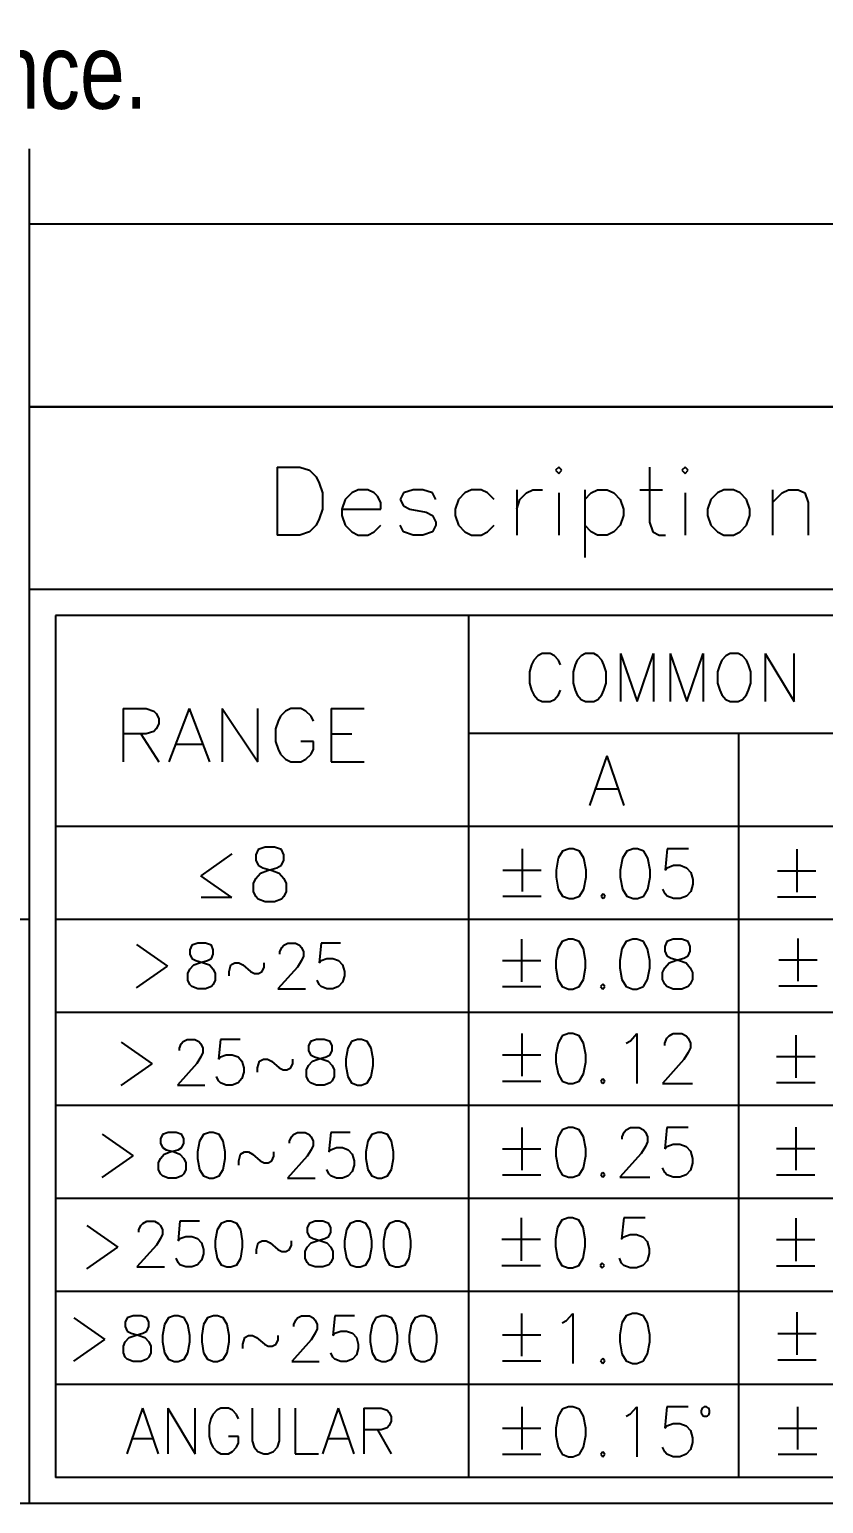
# Model space of a CAD drawing. Header units: millimetres. Extents: x 0 to 189, y 4 to 276.
# Drawn here: x 113.28 to 137.52, y 3.65 to 48.67 of the extents above; entities that cross this region are included whole.
import ezdxf

# ---------------------------------------------------------------- set-up
doc = ezdxf.new("R2010")
doc.units = ezdxf.units.MM
doc.header["$LTSCALE"] = 19.36
doc.layers.get('0').update_dxf_attribs({"linetype": 'CONTINUOUS'})
doc.styles.get("Standard").update_dxf_attribs({"font": 'txt', "width": 0.8})

msp = doc.modelspace()

# ---------------------------------------------------------------- linework, layer by layer
at = {"color": 0, "linetype": 'Continuous'}
for p, q in [((113.282, 3.653), (113.282, 45.028)), ((188.542, 42.726), (113.282, 42.726)), ((113.282, 37.144), (113.282, 42.726)), ((188.542, 37.144), (113.282, 37.144)), ((113.282, 37.144), (188.542, 37.144)), ((120.843, 35.307), (121.536, 35.307)), ((120.843, 35.307), (120.843, 33.231)), ((121.536, 35.307), (121.832, 35.208)), ((121.832, 35.208), (122.03, 35.011)), ((129.442, 35.307), (129.343, 35.208)), ((129.343, 35.208), (129.442, 35.111)), ((129.539, 35.208), (129.442, 35.307)), ((129.442, 35.111), (129.539, 35.208)), ((132.208, 35.307), (132.208, 33.626)), ((133.296, 35.307), (133.197, 35.208)), ((133.197, 35.208), (133.296, 35.111)), ((133.393, 35.208), (133.296, 35.307)), ((133.296, 35.111), (133.393, 35.208)), ((122.03, 35.011), (122.129, 34.813)), ((122.129, 34.813), (122.226, 34.517)), ((122.226, 34.517), (122.226, 34.023)), ((122.919, 34.319), (122.82, 34.023)), ((123.118, 34.517), (122.919, 34.319)), ((123.314, 34.614), (123.118, 34.517)), ((123.612, 34.614), (123.314, 34.614)), ((123.808, 34.517), (123.612, 34.614)), ((123.907, 34.418), (123.808, 34.517)), ((124.007, 34.22), (123.907, 34.418)), ((124.007, 34.023), (124.007, 34.22)), ((124.697, 34.517), (124.598, 34.319)), ((124.598, 34.319), (124.697, 34.12)), ((124.995, 34.614), (124.697, 34.517)), ((125.291, 34.614), (124.995, 34.614)), ((125.586, 34.517), (125.291, 34.614)), ((125.685, 34.319), (125.586, 34.517)), ((126.378, 34.319), (126.279, 34.023)), ((126.574, 34.517), (126.378, 34.319)), ((126.773, 34.614), (126.574, 34.517)), ((127.069, 34.614), (126.773, 34.614)), ((127.267, 34.517), (127.069, 34.614)), ((127.466, 34.319), (127.267, 34.517)), ((128.156, 34.614), (128.156, 33.231)), ((128.156, 34.023), (128.255, 34.319)), ((128.255, 34.319), (128.454, 34.517)), ((128.454, 34.517), (128.65, 34.614)), ((128.65, 34.614), (128.948, 34.614)), ((129.442, 34.517), (129.442, 33.231)), ((130.232, 34.614), (130.232, 32.539)), ((130.232, 34.319), (130.428, 34.517)), ((130.428, 34.517), (130.627, 34.614)), ((130.627, 34.614), (130.922, 34.614)), ((130.922, 34.614), (131.121, 34.517)), ((131.121, 34.517), (131.319, 34.319)), ((131.319, 34.319), (131.417, 34.023)), ((131.911, 34.614), (132.603, 34.614)), ((133.296, 34.517), (133.296, 33.231)), ((134.086, 34.319), (133.986, 34.023)), ((134.284, 34.517), (134.086, 34.319)), ((134.481, 34.614), (134.284, 34.517)), ((134.778, 34.614), (134.481, 34.614)), ((134.975, 34.517), (134.778, 34.614)), ((135.173, 34.319), (134.975, 34.517)), ((135.273, 34.023), (135.173, 34.319)), ((135.963, 34.614), (135.963, 33.231)), ((135.963, 34.22), (136.259, 34.517)), ((136.259, 34.517), (136.457, 34.614)), ((136.457, 34.614), (136.753, 34.614)), ((136.753, 34.614), (136.951, 34.517)), ((136.951, 34.517), (137.051, 34.22)), ((137.051, 34.22), (137.051, 33.231)), ((122.226, 34.023), (122.129, 33.725)), ((122.82, 34.023), (124.007, 34.023)), ((122.82, 34.023), (122.82, 33.825)), ((122.82, 33.825), (122.919, 33.527)), ((124.697, 34.12), (124.896, 34.023)), ((124.896, 34.023), (125.39, 33.924)), ((125.39, 33.924), (125.586, 33.825)), ((125.586, 33.825), (125.685, 33.626)), ((126.279, 34.023), (126.279, 33.825)), ((126.279, 33.825), (126.378, 33.527)), ((131.417, 33.825), (131.319, 33.527)), ((131.417, 34.023), (131.417, 33.825)), ((133.986, 34.023), (133.986, 33.825)), ((133.986, 33.825), (134.086, 33.527)), ((135.173, 33.527), (135.273, 33.825)), ((135.273, 33.825), (135.273, 34.023)), ((121.832, 33.331), (121.536, 33.231)), ((122.03, 33.527), (121.832, 33.331)), ((122.129, 33.725), (122.03, 33.527)), ((122.919, 33.527), (123.118, 33.331)), ((123.118, 33.331), (123.314, 33.231)), ((123.612, 33.231), (123.808, 33.331)), ((123.808, 33.331), (124.007, 33.527)), ((124.697, 33.331), (124.598, 33.527)), ((124.995, 33.231), (124.697, 33.331)), ((125.586, 33.331), (125.291, 33.231)), ((125.685, 33.527), (125.586, 33.331)), ((125.685, 33.626), (125.685, 33.527)), ((126.378, 33.527), (126.574, 33.331)), ((126.574, 33.331), (126.773, 33.231)), ((127.069, 33.231), (127.267, 33.331)), ((127.267, 33.331), (127.466, 33.527)), ((130.428, 33.331), (130.232, 33.527)), ((130.627, 33.231), (130.428, 33.331)), ((131.121, 33.331), (130.922, 33.231)), ((131.319, 33.527), (131.121, 33.331)), ((132.208, 33.626), (132.308, 33.331)), ((132.308, 33.331), (132.504, 33.231)), ((134.086, 33.527), (134.284, 33.331)), ((134.284, 33.331), (134.481, 33.231)), ((134.778, 33.231), (134.975, 33.331)), ((134.975, 33.331), (135.173, 33.527)), ((121.536, 33.231), (120.843, 33.231)), ((123.314, 33.231), (123.612, 33.231)), ((125.291, 33.231), (124.995, 33.231)), ((126.773, 33.231), (127.069, 33.231)), ((130.922, 33.231), (130.627, 33.231)), ((132.504, 33.231), (132.703, 33.231)), ((134.481, 33.231), (134.778, 33.231)), ((188.542, 31.562), (113.282, 31.562)), ((160.56, 30.771), (114.073, 30.771)), ((114.073, 30.771), (114.073, 4.444)), ((126.684, 30.771), (126.684, 4.444)), ((128.612, 29.266), (128.549, 29.054)), ((128.676, 29.405), (128.612, 29.266)), ((128.802, 29.544), (128.676, 29.405)), ((128.929, 29.616), (128.802, 29.544)), ((129.18, 29.616), (128.929, 29.616)), ((129.307, 29.544), (129.18, 29.616)), ((129.434, 29.405), (129.307, 29.544)), ((129.497, 29.266), (129.434, 29.405)), ((129.938, 29.266), (129.875, 29.054)), ((130.002, 29.405), (129.938, 29.266)), ((130.126, 29.544), (130.002, 29.405)), ((130.253, 29.616), (130.126, 29.544)), ((130.506, 29.616), (130.253, 29.616)), ((130.631, 29.544), (130.506, 29.616)), ((130.758, 29.405), (130.631, 29.544)), ((130.821, 29.266), (130.758, 29.405)), ((130.884, 29.054), (130.821, 29.266)), ((131.326, 29.616), (131.83, 28.142)), ((131.326, 29.616), (131.326, 28.142)), ((131.83, 28.142), (132.335, 29.616)), ((132.335, 29.616), (132.335, 28.142)), ((132.84, 29.616), (133.345, 28.142)), ((132.84, 29.616), (132.84, 28.142)), ((133.345, 28.142), (133.849, 29.616)), ((133.849, 29.616), (133.849, 28.142)), ((134.354, 29.266), (134.291, 29.054)), ((134.417, 29.405), (134.354, 29.266)), ((134.544, 29.544), (134.417, 29.405)), ((134.669, 29.616), (134.544, 29.544)), ((134.922, 29.616), (134.669, 29.616)), ((135.049, 29.544), (134.922, 29.616)), ((135.173, 29.405), (135.049, 29.544)), ((135.237, 29.266), (135.173, 29.405)), ((135.3, 29.054), (135.237, 29.266)), ((135.741, 29.616), (136.624, 28.142)), ((135.741, 29.616), (135.741, 28.142)), ((136.624, 28.142), (136.624, 29.616)), ((128.549, 29.054), (128.549, 28.704)), ((129.875, 29.054), (129.875, 28.704)), ((130.884, 28.704), (130.884, 29.054)), ((134.291, 29.054), (134.291, 28.704)), ((135.3, 28.704), (135.3, 29.054)), ((128.549, 28.704), (128.612, 28.493)), ((128.612, 28.493), (128.676, 28.353)), ((129.434, 28.353), (129.497, 28.493)), ((129.875, 28.704), (129.938, 28.493)), ((129.938, 28.493), (130.002, 28.353)), ((130.758, 28.353), (130.821, 28.493)), ((130.821, 28.493), (130.884, 28.704)), ((134.291, 28.704), (134.354, 28.493)), ((134.354, 28.493), (134.417, 28.353)), ((135.173, 28.353), (135.237, 28.493)), ((135.237, 28.493), (135.3, 28.704)), ((116.145, 27.933), (116.842, 27.933)), ((116.145, 27.933), (116.145, 26.305)), ((116.842, 27.933), (117.074, 27.855)), ((118.159, 27.933), (117.538, 26.305)), ((118.159, 27.933), (118.778, 26.305)), ((119.167, 27.933), (120.25, 26.305)), ((119.167, 27.933), (119.167, 26.305)), ((120.25, 26.305), (120.25, 27.933)), ((121.257, 27.933), (121.103, 27.855)), ((121.568, 27.933), (121.257, 27.933)), ((121.722, 27.855), (121.568, 27.933)), ((122.497, 27.933), (123.504, 27.933)), ((122.497, 27.933), (122.497, 26.305)), ((128.676, 28.353), (128.802, 28.212)), ((128.802, 28.212), (128.929, 28.142)), ((128.929, 28.142), (129.18, 28.142)), ((129.18, 28.142), (129.307, 28.212)), ((129.307, 28.212), (129.434, 28.353)), ((130.002, 28.353), (130.126, 28.212)), ((130.126, 28.212), (130.253, 28.142)), ((130.253, 28.142), (130.506, 28.142)), ((130.506, 28.142), (130.631, 28.212)), ((130.631, 28.212), (130.758, 28.353)), ((134.417, 28.353), (134.544, 28.212)), ((134.544, 28.212), (134.669, 28.142)), ((134.669, 28.142), (134.922, 28.142)), ((134.922, 28.142), (135.049, 28.212)), ((135.049, 28.212), (135.173, 28.353)), ((117.074, 27.855), (117.152, 27.777)), ((117.152, 27.777), (117.228, 27.623)), ((117.228, 27.466), (117.152, 27.312)), ((117.228, 27.623), (117.228, 27.466)), ((120.871, 27.544), (120.793, 27.312)), ((120.947, 27.701), (120.871, 27.544)), ((121.103, 27.855), (120.947, 27.701)), ((121.878, 27.701), (121.722, 27.855)), ((121.954, 27.544), (121.878, 27.701)), ((116.842, 27.158), (116.145, 27.158)), ((116.685, 27.158), (117.228, 26.305)), ((117.074, 27.234), (116.842, 27.158)), ((117.152, 27.312), (117.074, 27.234)), ((120.793, 27.312), (120.793, 26.926)), ((122.497, 27.158), (123.118, 27.158)), ((160.56, 27.173), (126.684, 27.173)), ((134.926, 27.173), (134.926, 4.444)), ((117.771, 26.848), (118.546, 26.848)), ((120.793, 26.926), (120.871, 26.691)), ((120.871, 26.691), (120.947, 26.537)), ((121.954, 26.926), (121.568, 26.926)), ((121.878, 26.537), (121.954, 26.691)), ((121.954, 26.691), (121.954, 26.926)), ((120.947, 26.537), (121.103, 26.383)), ((121.103, 26.383), (121.257, 26.305)), ((121.257, 26.305), (121.568, 26.305)), ((121.568, 26.305), (121.722, 26.383)), ((121.722, 26.383), (121.878, 26.537)), ((122.497, 26.305), (123.504, 26.305)), ((130.903, 26.491), (130.382, 24.97)), ((130.903, 26.491), (131.427, 24.97)), ((130.578, 25.477), (131.231, 25.477)), ((160.56, 24.332), (114.073, 24.332)), ((119.455, 23.49), (118.509, 22.827)), ((120.263, 23.623), (120.191, 23.463)), ((120.191, 23.463), (120.191, 23.304)), ((120.478, 23.701), (120.263, 23.623)), ((120.763, 23.701), (120.478, 23.701)), ((120.978, 23.623), (120.763, 23.701)), ((121.05, 23.463), (120.978, 23.623)), ((121.05, 23.304), (121.05, 23.463)), ((128.319, 23.651), (128.319, 22.345)), ((129.556, 23.579), (129.427, 23.361)), ((129.753, 23.651), (129.556, 23.579)), ((129.883, 23.651), (129.753, 23.651)), ((130.078, 23.579), (129.883, 23.651)), ((130.209, 23.361), (130.078, 23.579)), ((131.514, 23.579), (131.383, 23.361)), ((131.708, 23.651), (131.514, 23.579)), ((131.839, 23.651), (131.708, 23.651)), ((132.035, 23.579), (131.839, 23.651)), ((132.164, 23.361), (132.035, 23.579)), ((132.751, 23.651), (132.686, 22.998)), ((133.404, 23.651), (132.751, 23.651)), ((136.704, 23.632), (136.704, 22.326)), ((120.191, 23.304), (120.263, 23.144)), ((120.263, 23.144), (120.406, 23.063)), ((120.334, 22.905), (120.548, 22.985)), ((120.406, 23.063), (120.691, 22.985)), ((120.548, 22.985), (120.835, 23.063)), ((120.691, 22.985), (120.907, 22.905)), ((120.835, 23.063), (120.978, 23.144)), ((120.978, 23.144), (121.05, 23.304)), ((127.732, 22.998), (128.906, 22.998)), ((129.427, 23.361), (129.362, 22.998)), ((129.362, 22.998), (129.362, 22.78)), ((130.274, 22.998), (130.209, 23.361)), ((130.274, 22.78), (130.274, 22.998)), ((131.383, 23.361), (131.317, 22.998)), ((131.317, 22.998), (131.317, 22.78)), ((132.23, 22.998), (132.164, 23.361)), ((132.23, 22.78), (132.23, 22.998)), ((132.686, 22.998), (132.751, 23.07)), ((132.751, 23.07), (132.948, 23.144)), ((132.948, 23.144), (133.144, 23.144)), ((133.144, 23.144), (133.338, 23.07)), ((133.338, 23.07), (133.469, 22.926)), ((136.117, 22.979), (137.291, 22.979)), ((119.455, 22.165), (118.509, 22.827)), ((120.119, 22.586), (120.191, 22.745)), ((120.119, 22.348), (120.119, 22.586)), ((120.191, 22.745), (120.334, 22.905)), ((120.907, 22.905), (121.05, 22.745)), ((121.05, 22.745), (121.122, 22.586)), ((121.122, 22.586), (121.122, 22.348)), ((129.362, 22.78), (129.427, 22.417)), ((130.209, 22.417), (130.274, 22.78)), ((131.317, 22.78), (131.383, 22.417)), ((132.164, 22.417), (132.23, 22.78)), ((133.469, 22.926), (133.535, 22.709)), ((133.535, 22.563), (133.469, 22.345)), ((133.535, 22.709), (133.535, 22.563)), ((119.455, 22.165), (118.524, 22.165)), ((120.191, 22.187), (120.119, 22.348)), ((120.263, 22.107), (120.191, 22.187)), ((120.478, 22.029), (120.263, 22.107)), ((120.978, 22.107), (120.763, 22.029)), ((121.05, 22.187), (120.978, 22.107)), ((121.122, 22.348), (121.05, 22.187)), ((127.732, 22.2), (128.906, 22.2)), ((129.427, 22.417), (129.556, 22.2)), ((129.556, 22.2), (129.753, 22.128)), ((129.753, 22.128), (129.883, 22.128)), ((129.883, 22.128), (130.078, 22.2)), ((130.078, 22.2), (130.209, 22.417)), ((130.796, 22.274), (130.73, 22.2)), ((130.73, 22.2), (130.796, 22.128)), ((130.861, 22.2), (130.796, 22.274)), ((130.796, 22.128), (130.861, 22.2)), ((131.383, 22.417), (131.514, 22.2)), ((131.514, 22.2), (131.708, 22.128)), ((131.708, 22.128), (131.839, 22.128)), ((131.839, 22.128), (132.035, 22.2)), ((132.035, 22.2), (132.164, 22.417)), ((132.686, 22.274), (132.622, 22.417)), ((132.751, 22.2), (132.686, 22.274)), ((132.948, 22.128), (132.751, 22.2)), ((133.144, 22.128), (132.948, 22.128)), ((133.338, 22.2), (133.144, 22.128)), ((133.469, 22.345), (133.338, 22.2)), ((136.117, 22.181), (137.291, 22.181)), ((120.763, 22.029), (120.478, 22.029)), ((113.282, 21.491), (69.463, 21.491)), ((160.56, 21.491), (114.073, 21.491)), ((116.553, 20.721), (117.5, 20.059)), ((118.417, 20.766), (118.237, 20.7)), ((118.656, 20.766), (118.417, 20.766)), ((118.835, 20.7), (118.656, 20.766)), ((121.046, 20.7), (121.166, 20.766)), ((121.166, 20.766), (121.405, 20.766)), ((121.405, 20.766), (121.525, 20.7)), ((122.182, 20.766), (122.123, 20.168)), ((122.78, 20.766), (122.182, 20.766)), ((128.306, 20.886), (128.306, 19.581)), ((129.546, 20.815), (129.415, 20.597)), ((129.74, 20.886), (129.546, 20.815)), ((129.871, 20.886), (129.74, 20.886)), ((130.067, 20.815), (129.871, 20.886)), ((130.196, 20.597), (130.067, 20.815)), ((131.501, 20.815), (131.37, 20.597)), ((131.697, 20.886), (131.501, 20.815)), ((131.826, 20.886), (131.697, 20.886)), ((132.023, 20.815), (131.826, 20.886)), ((132.154, 20.597), (132.023, 20.815)), ((132.741, 20.815), (132.675, 20.669)), ((132.935, 20.886), (132.741, 20.815)), ((133.197, 20.886), (132.935, 20.886)), ((133.391, 20.815), (133.197, 20.886)), ((133.456, 20.669), (133.391, 20.815)), ((136.742, 20.91), (136.742, 19.605)), ((118.237, 20.7), (118.178, 20.567)), ((118.178, 20.567), (118.178, 20.434)), ((118.178, 20.434), (118.237, 20.301)), ((118.237, 20.301), (118.358, 20.236)), ((118.717, 20.236), (118.835, 20.301)), ((118.894, 20.567), (118.835, 20.7)), ((118.835, 20.301), (118.894, 20.434)), ((118.894, 20.434), (118.894, 20.567)), ((120.928, 20.502), (120.987, 20.633)), ((120.928, 20.434), (120.928, 20.502)), ((120.987, 20.633), (121.046, 20.7)), ((121.525, 20.7), (121.584, 20.633)), ((121.584, 20.633), (121.644, 20.502)), ((121.644, 20.369), (121.584, 20.236)), ((121.644, 20.502), (121.644, 20.369)), ((122.182, 20.236), (122.362, 20.301)), ((122.362, 20.301), (122.541, 20.301)), ((122.541, 20.301), (122.721, 20.236)), ((129.415, 20.597), (129.349, 20.234)), ((130.261, 20.234), (130.196, 20.597)), ((131.37, 20.597), (131.305, 20.234)), ((132.219, 20.234), (132.154, 20.597)), ((132.675, 20.669), (132.675, 20.523)), ((132.675, 20.523), (132.741, 20.379)), ((132.741, 20.379), (132.869, 20.306)), ((132.869, 20.306), (133.131, 20.234)), ((133, 20.234), (133.262, 20.306)), ((133.262, 20.306), (133.391, 20.379)), ((133.391, 20.379), (133.456, 20.523)), ((133.456, 20.523), (133.456, 20.669)), ((116.553, 19.397), (117.5, 20.059)), ((118.117, 19.837), (118.178, 19.97)), ((118.117, 19.636), (118.117, 19.837)), ((118.178, 19.97), (118.297, 20.103)), ((118.297, 20.103), (118.476, 20.168)), ((118.358, 20.236), (118.596, 20.168)), ((118.476, 20.168), (118.717, 20.236)), ((118.596, 20.168), (118.776, 20.103)), ((118.776, 20.103), (118.894, 19.97)), ((118.894, 19.97), (118.955, 19.837)), ((118.955, 19.837), (118.955, 19.636)), ((119.374, 19.902), (119.433, 20.103)), ((119.374, 19.769), (119.374, 19.902)), ((119.433, 20.103), (119.553, 20.168)), ((119.553, 20.168), (119.671, 20.168)), ((119.671, 20.168), (119.792, 20.103)), ((119.792, 20.103), (120.03, 19.902)), ((120.03, 19.902), (120.151, 19.837)), ((120.151, 19.837), (120.269, 19.837)), ((120.269, 19.837), (120.389, 19.902)), ((120.389, 19.902), (120.448, 20.035)), ((120.448, 20.035), (120.448, 20.168)), ((121.466, 20.035), (120.867, 19.372)), ((121.584, 20.236), (121.466, 20.035)), ((122.123, 20.168), (122.182, 20.236)), ((122.721, 20.236), (122.841, 20.103)), ((122.841, 20.103), (122.9, 19.902)), ((122.9, 19.902), (122.9, 19.769)), ((127.719, 20.234), (128.893, 20.234)), ((129.349, 20.234), (129.349, 20.016)), ((129.349, 20.016), (129.415, 19.655)), ((130.196, 19.655), (130.261, 20.016)), ((130.261, 20.016), (130.261, 20.234)), ((131.305, 20.234), (131.305, 20.016)), ((131.305, 20.016), (131.37, 19.655)), ((132.154, 19.655), (132.219, 20.016)), ((132.219, 20.016), (132.219, 20.234)), ((132.61, 19.873), (132.675, 20.016)), ((132.61, 19.655), (132.61, 19.873)), ((132.675, 20.016), (132.806, 20.162)), ((132.806, 20.162), (133, 20.234)), ((133.131, 20.234), (133.328, 20.162)), ((133.328, 20.162), (133.456, 20.016)), ((133.456, 20.016), (133.522, 19.873)), ((133.522, 19.873), (133.522, 19.655)), ((136.155, 20.257), (137.329, 20.257)), ((118.178, 19.505), (118.117, 19.636)), ((118.237, 19.438), (118.178, 19.505)), ((118.417, 19.372), (118.237, 19.438)), ((118.656, 19.372), (118.417, 19.372)), ((118.835, 19.438), (118.656, 19.372)), ((118.894, 19.505), (118.835, 19.438)), ((118.955, 19.636), (118.894, 19.505)), ((120.867, 19.372), (121.705, 19.372)), ((122.123, 19.505), (122.064, 19.636)), ((122.182, 19.438), (122.123, 19.505)), ((122.362, 19.372), (122.182, 19.438)), ((122.541, 19.372), (122.362, 19.372)), ((122.721, 19.438), (122.541, 19.372)), ((122.841, 19.571), (122.721, 19.438)), ((122.9, 19.769), (122.841, 19.571)), ((127.719, 19.438), (128.893, 19.438)), ((129.415, 19.655), (129.546, 19.438)), ((129.546, 19.438), (129.74, 19.364)), ((129.74, 19.364), (129.871, 19.364)), ((129.871, 19.364), (130.067, 19.438)), ((130.067, 19.438), (130.196, 19.655)), ((130.783, 19.509), (130.718, 19.438)), ((130.718, 19.438), (130.783, 19.364)), ((130.849, 19.438), (130.783, 19.509)), ((130.783, 19.364), (130.849, 19.438)), ((131.37, 19.655), (131.501, 19.438)), ((131.501, 19.438), (131.697, 19.364)), ((131.697, 19.364), (131.826, 19.364)), ((131.826, 19.364), (132.023, 19.438)), ((132.023, 19.438), (132.154, 19.655)), ((132.675, 19.509), (132.61, 19.655)), ((132.741, 19.438), (132.675, 19.509)), ((132.935, 19.364), (132.741, 19.438)), ((133.197, 19.364), (132.935, 19.364)), ((133.391, 19.438), (133.197, 19.364)), ((133.456, 19.509), (133.391, 19.438)), ((133.522, 19.655), (133.456, 19.509)), ((136.155, 19.461), (137.329, 19.461)), ((160.56, 18.649), (114.073, 18.649)), ((116.077, 17.745), (117.024, 17.082)), ((117.857, 17.56), (117.916, 17.691)), ((117.857, 17.493), (117.857, 17.56)), ((117.916, 17.691), (117.976, 17.759)), ((117.976, 17.759), (118.096, 17.824)), ((118.096, 17.824), (118.335, 17.824)), ((118.335, 17.824), (118.455, 17.759)), ((118.455, 17.759), (118.514, 17.691)), ((118.514, 17.691), (118.573, 17.56)), ((118.573, 17.56), (118.573, 17.427)), ((119.112, 17.824), (119.053, 17.227)), ((119.709, 17.824), (119.112, 17.824)), ((121.861, 17.759), (121.802, 17.626)), ((121.802, 17.626), (121.802, 17.493)), ((122.041, 17.824), (121.861, 17.759)), ((122.279, 17.824), (122.041, 17.824)), ((122.459, 17.759), (122.279, 17.824)), ((122.518, 17.626), (122.459, 17.759)), ((122.518, 17.493), (122.518, 17.626)), ((122.997, 17.56), (122.936, 17.227)), ((123.115, 17.759), (122.997, 17.56)), ((123.295, 17.824), (123.115, 17.759)), ((123.415, 17.824), (123.295, 17.824)), ((123.595, 17.759), (123.415, 17.824)), ((123.713, 17.56), (123.595, 17.759)), ((123.774, 17.227), (123.713, 17.56)), ((128.308, 18.004), (128.308, 16.701)), ((129.417, 17.715), (129.351, 17.351)), ((129.546, 17.932), (129.417, 17.715)), ((129.742, 18.004), (129.546, 17.932)), ((129.873, 18.004), (129.742, 18.004)), ((130.067, 17.932), (129.873, 18.004)), ((130.198, 17.715), (130.067, 17.932)), ((130.264, 17.351), (130.198, 17.715)), ((131.503, 17.715), (131.632, 17.786)), ((131.632, 17.786), (131.828, 18.004)), ((131.828, 18.004), (131.828, 16.483)), ((132.677, 17.715), (132.741, 17.86)), ((132.677, 17.643), (132.677, 17.715)), ((132.741, 17.86), (132.806, 17.932)), ((132.806, 17.932), (132.937, 18.004)), ((132.937, 18.004), (133.199, 18.004)), ((133.199, 18.004), (133.328, 17.932)), ((133.328, 17.932), (133.393, 17.86)), ((133.393, 17.86), (133.459, 17.715)), ((133.459, 17.569), (133.393, 17.425)), ((133.459, 17.715), (133.459, 17.569)), ((136.679, 17.959), (136.679, 16.657)), ((118.514, 17.294), (118.394, 17.094)), ((118.573, 17.427), (118.514, 17.294)), ((119.053, 17.227), (119.112, 17.294)), ((119.112, 17.294), (119.291, 17.36)), ((119.291, 17.36), (119.471, 17.36)), ((119.471, 17.36), (119.65, 17.294)), ((119.65, 17.294), (119.768, 17.161)), ((119.768, 17.161), (119.83, 16.961)), ((120.248, 16.961), (120.307, 17.161)), ((120.307, 17.161), (120.427, 17.227)), ((120.427, 17.227), (120.546, 17.227)), ((120.546, 17.227), (120.666, 17.161)), ((120.666, 17.161), (120.905, 16.961)), ((121.323, 17.094), (121.323, 17.227)), ((121.802, 17.493), (121.861, 17.36)), ((121.802, 17.028), (121.92, 17.161)), ((121.861, 17.36), (121.981, 17.294)), ((121.92, 17.161), (122.1, 17.227)), ((121.981, 17.294), (122.22, 17.227)), ((122.1, 17.227), (122.338, 17.294)), ((122.22, 17.227), (122.4, 17.161)), ((122.338, 17.294), (122.459, 17.36)), ((122.4, 17.161), (122.518, 17.028)), ((122.459, 17.36), (122.518, 17.493)), ((122.936, 17.227), (122.936, 17.028)), ((123.774, 17.028), (123.774, 17.227)), ((127.721, 17.351), (128.895, 17.351)), ((129.351, 17.351), (129.351, 17.134)), ((129.351, 17.134), (129.417, 16.773)), ((130.198, 16.773), (130.264, 17.134)), ((130.264, 17.134), (130.264, 17.351)), ((133.262, 17.208), (132.612, 16.483)), ((133.393, 17.425), (133.262, 17.208)), ((136.092, 17.309), (137.266, 17.309)), ((116.077, 16.42), (117.024, 17.082)), ((118.394, 17.094), (117.796, 16.431)), ((119.053, 16.564), (118.991, 16.697)), ((119.83, 16.828), (119.768, 16.629)), ((119.83, 16.961), (119.83, 16.828)), ((120.248, 16.828), (120.248, 16.961)), ((120.905, 16.961), (121.025, 16.895)), ((121.025, 16.895), (121.143, 16.895)), ((121.143, 16.895), (121.264, 16.961)), ((121.264, 16.961), (121.323, 17.094)), ((121.741, 16.895), (121.802, 17.028)), ((121.741, 16.697), (121.741, 16.895)), ((121.802, 16.564), (121.741, 16.697)), ((122.518, 17.028), (122.579, 16.895)), ((122.579, 16.697), (122.518, 16.564)), ((122.579, 16.895), (122.579, 16.697)), ((122.936, 17.028), (122.997, 16.697)), ((122.997, 16.697), (123.115, 16.496)), ((123.595, 16.496), (123.713, 16.697)), ((123.713, 16.697), (123.774, 17.028)), ((129.417, 16.773), (129.546, 16.555)), ((130.067, 16.555), (130.198, 16.773)), ((117.796, 16.431), (118.632, 16.431)), ((119.112, 16.496), (119.053, 16.564)), ((119.291, 16.431), (119.112, 16.496)), ((119.471, 16.431), (119.291, 16.431)), ((119.65, 16.496), (119.471, 16.431)), ((119.768, 16.629), (119.65, 16.496)), ((121.861, 16.496), (121.802, 16.564)), ((122.041, 16.431), (121.861, 16.496)), ((122.279, 16.431), (122.041, 16.431)), ((122.459, 16.496), (122.279, 16.431)), ((122.518, 16.564), (122.459, 16.496)), ((123.115, 16.496), (123.295, 16.431)), ((123.295, 16.431), (123.415, 16.431)), ((123.415, 16.431), (123.595, 16.496)), ((127.721, 16.555), (128.895, 16.555)), ((129.546, 16.555), (129.742, 16.483)), ((129.742, 16.483), (129.873, 16.483)), ((129.873, 16.483), (130.067, 16.555)), ((130.785, 16.627), (130.72, 16.555)), ((130.72, 16.555), (130.785, 16.483)), ((130.851, 16.555), (130.785, 16.627)), ((130.785, 16.483), (130.851, 16.555)), ((132.612, 16.483), (133.524, 16.483)), ((136.092, 16.511), (137.266, 16.511)), ((160.56, 15.808), (114.073, 15.808)), ((115.499, 14.937), (116.445, 14.274)), ((117.338, 14.921), (117.279, 14.788)), ((117.517, 14.986), (117.338, 14.921)), ((117.756, 14.986), (117.517, 14.986)), ((117.935, 14.921), (117.756, 14.986)), ((117.997, 14.788), (117.935, 14.921)), ((118.594, 14.921), (118.474, 14.72)), ((118.774, 14.986), (118.594, 14.921)), ((118.892, 14.986), (118.774, 14.986)), ((119.072, 14.921), (118.892, 14.986)), ((119.192, 14.72), (119.072, 14.921)), ((121.283, 14.853), (121.344, 14.921)), ((121.344, 14.921), (121.462, 14.986)), ((121.462, 14.986), (121.701, 14.986)), ((121.701, 14.986), (121.821, 14.921)), ((121.821, 14.921), (121.88, 14.853)), ((122.478, 14.986), (122.419, 14.389)), ((123.075, 14.986), (122.478, 14.986)), ((123.734, 14.921), (123.614, 14.72)), ((123.914, 14.986), (123.734, 14.921)), ((124.032, 14.986), (123.914, 14.986)), ((124.211, 14.921), (124.032, 14.986)), ((124.332, 14.72), (124.211, 14.921)), ((128.308, 15.138), (128.308, 13.833)), ((129.546, 15.064), (129.417, 14.847)), ((129.742, 15.138), (129.546, 15.064)), ((129.873, 15.138), (129.742, 15.138)), ((130.067, 15.064), (129.873, 15.138)), ((130.198, 14.847), (130.067, 15.064)), ((131.372, 14.847), (131.438, 14.993)), ((131.438, 14.993), (131.503, 15.064)), ((131.503, 15.064), (131.632, 15.138)), ((131.632, 15.138), (131.894, 15.138)), ((131.894, 15.138), (132.025, 15.064)), ((132.025, 15.064), (132.09, 14.993)), ((132.09, 14.993), (132.154, 14.847)), ((132.741, 15.138), (132.677, 14.486)), ((133.393, 15.138), (132.741, 15.138)), ((136.673, 15.142), (136.673, 13.837)), ((117.279, 14.788), (117.279, 14.655)), ((117.279, 14.655), (117.338, 14.522)), ((117.338, 14.522), (117.458, 14.454)), ((117.458, 14.454), (117.697, 14.389)), ((117.576, 14.389), (117.817, 14.454)), ((117.817, 14.454), (117.935, 14.522)), ((117.935, 14.522), (117.997, 14.655)), ((117.997, 14.655), (117.997, 14.788)), ((118.474, 14.72), (118.415, 14.389)), ((119.251, 14.389), (119.192, 14.72)), ((121.223, 14.72), (121.283, 14.853)), ((121.223, 14.655), (121.223, 14.72)), ((121.88, 14.454), (121.762, 14.256)), ((121.88, 14.853), (121.941, 14.72)), ((121.941, 14.587), (121.88, 14.454)), ((121.941, 14.72), (121.941, 14.587)), ((122.419, 14.389), (122.478, 14.454)), ((122.478, 14.454), (122.657, 14.522)), ((122.657, 14.522), (122.837, 14.522)), ((122.837, 14.522), (123.016, 14.454)), ((123.016, 14.454), (123.137, 14.321)), ((123.614, 14.72), (123.555, 14.389)), ((124.391, 14.389), (124.332, 14.72)), ((127.721, 14.486), (128.895, 14.486)), ((129.417, 14.847), (129.351, 14.486)), ((129.351, 14.486), (129.351, 14.268)), ((130.264, 14.486), (130.198, 14.847)), ((130.264, 14.268), (130.264, 14.486)), ((131.372, 14.775), (131.372, 14.847)), ((132.09, 14.558), (131.959, 14.34)), ((132.154, 14.703), (132.09, 14.558)), ((132.154, 14.847), (132.154, 14.703)), ((132.677, 14.486), (132.741, 14.558)), ((132.741, 14.558), (132.937, 14.629)), ((132.937, 14.629), (133.133, 14.629)), ((133.133, 14.629), (133.328, 14.558)), ((133.328, 14.558), (133.459, 14.412)), ((133.459, 14.412), (133.524, 14.194)), ((136.088, 14.49), (137.26, 14.49)), ((115.499, 13.612), (116.445, 14.274)), ((117.22, 14.057), (117.279, 14.19)), ((117.22, 13.856), (117.22, 14.057)), ((117.279, 14.19), (117.397, 14.321)), ((117.397, 14.321), (117.576, 14.389)), ((117.697, 14.389), (117.876, 14.321)), ((117.876, 14.321), (117.997, 14.19)), ((117.997, 14.19), (118.056, 14.057)), ((118.056, 14.057), (118.056, 13.856)), ((118.415, 14.389), (118.415, 14.19)), ((118.415, 14.19), (118.474, 13.856)), ((119.192, 13.856), (119.251, 14.19)), ((119.251, 14.19), (119.251, 14.389)), ((119.669, 14.123), (119.728, 14.321)), ((119.669, 13.989), (119.669, 14.123)), ((119.728, 14.321), (119.849, 14.389)), ((119.849, 14.389), (119.969, 14.389)), ((119.969, 14.389), (120.087, 14.321)), ((120.087, 14.321), (120.326, 14.123)), ((120.326, 14.123), (120.446, 14.057)), ((120.446, 14.057), (120.567, 14.057)), ((120.567, 14.057), (120.685, 14.123)), ((120.685, 14.123), (120.746, 14.256)), ((120.746, 14.256), (120.746, 14.389)), ((121.762, 14.256), (121.164, 13.59)), ((123.137, 14.321), (123.196, 14.123)), ((123.196, 13.989), (123.137, 13.791)), ((123.196, 14.123), (123.196, 13.989)), ((123.555, 14.389), (123.555, 14.19)), ((123.555, 14.19), (123.614, 13.856)), ((124.332, 13.856), (124.391, 14.19)), ((124.391, 14.19), (124.391, 14.389)), ((129.351, 14.268), (129.417, 13.905)), ((130.198, 13.905), (130.264, 14.268)), ((131.959, 14.34), (131.307, 13.616)), ((133.524, 14.051), (133.459, 13.833)), ((133.524, 14.194), (133.524, 14.051)), ((117.279, 13.723), (117.22, 13.856)), ((117.338, 13.658), (117.279, 13.723)), ((117.517, 13.59), (117.338, 13.658)), ((117.756, 13.59), (117.517, 13.59)), ((117.935, 13.658), (117.756, 13.59)), ((117.997, 13.723), (117.935, 13.658)), ((118.056, 13.856), (117.997, 13.723)), ((118.474, 13.856), (118.594, 13.658)), ((118.594, 13.658), (118.774, 13.59)), ((118.774, 13.59), (118.892, 13.59)), ((118.892, 13.59), (119.072, 13.658)), ((119.072, 13.658), (119.192, 13.856)), ((121.164, 13.59), (122, 13.59)), ((122.419, 13.723), (122.359, 13.856)), ((122.478, 13.658), (122.419, 13.723)), ((122.657, 13.59), (122.478, 13.658)), ((122.837, 13.59), (122.657, 13.59)), ((123.016, 13.658), (122.837, 13.59)), ((123.137, 13.791), (123.016, 13.658)), ((123.614, 13.856), (123.734, 13.658)), ((123.734, 13.658), (123.914, 13.59)), ((123.914, 13.59), (124.032, 13.59)), ((124.032, 13.59), (124.211, 13.658)), ((124.211, 13.658), (124.332, 13.856)), ((127.721, 13.688), (128.895, 13.688)), ((129.417, 13.905), (129.546, 13.688)), ((129.546, 13.688), (129.742, 13.616)), ((129.742, 13.616), (129.873, 13.616)), ((129.873, 13.616), (130.067, 13.688)), ((130.067, 13.688), (130.198, 13.905)), ((130.785, 13.761), (130.72, 13.688)), ((130.72, 13.688), (130.785, 13.616)), ((130.851, 13.688), (130.785, 13.761)), ((130.785, 13.616), (130.851, 13.688)), ((131.307, 13.616), (132.219, 13.616)), ((132.677, 13.761), (132.612, 13.905)), ((132.741, 13.688), (132.677, 13.761)), ((132.937, 13.616), (132.741, 13.688)), ((133.133, 13.616), (132.937, 13.616)), ((133.328, 13.688), (133.133, 13.616)), ((133.459, 13.833), (133.328, 13.688)), ((136.088, 13.692), (137.26, 13.692)), ((160.56, 12.967), (114.073, 12.967)), ((116.681, 12.142), (116.74, 12.209)), ((116.74, 12.209), (116.861, 12.275)), ((116.861, 12.275), (117.099, 12.275)), ((117.099, 12.275), (117.22, 12.209)), ((117.22, 12.209), (117.279, 12.142)), ((117.876, 12.275), (117.817, 11.677)), ((118.474, 12.275), (117.876, 12.275)), ((119.133, 12.209), (119.012, 12.009)), ((119.312, 12.275), (119.133, 12.209)), ((119.431, 12.275), (119.312, 12.275)), ((119.61, 12.209), (119.431, 12.275)), ((119.73, 12.009), (119.61, 12.209)), ((121.821, 12.209), (121.762, 12.076)), ((122, 12.275), (121.821, 12.209)), ((122.239, 12.275), (122, 12.275)), ((122.419, 12.209), (122.239, 12.275)), ((122.48, 12.076), (122.419, 12.209)), ((123.077, 12.209), (122.957, 12.009)), ((123.257, 12.275), (123.077, 12.209)), ((123.375, 12.275), (123.257, 12.275)), ((123.555, 12.209), (123.375, 12.275)), ((123.675, 12.009), (123.555, 12.209)), ((124.273, 12.209), (124.152, 12.009)), ((124.452, 12.275), (124.273, 12.209)), ((124.57, 12.275), (124.452, 12.275)), ((124.75, 12.209), (124.57, 12.275)), ((124.87, 12.009), (124.75, 12.209)), ((128.293, 12.374), (128.293, 11.069)), ((129.531, 12.302), (129.402, 12.085)), ((129.727, 12.374), (129.531, 12.302)), ((129.858, 12.374), (129.727, 12.374)), ((130.052, 12.302), (129.858, 12.374)), ((130.183, 12.085), (130.052, 12.302)), ((131.423, 12.374), (131.357, 11.722)), ((132.075, 12.374), (131.423, 12.374)), ((136.673, 12.363), (136.673, 11.058)), ((115.029, 12.145), (115.975, 11.483)), ((116.622, 12.009), (116.681, 12.142)), ((116.622, 11.943), (116.622, 12.009)), ((117.279, 11.745), (117.16, 11.544)), ((117.279, 12.142), (117.338, 12.009)), ((117.338, 11.878), (117.279, 11.745)), ((117.338, 12.009), (117.338, 11.878)), ((117.817, 11.677), (117.876, 11.745)), ((117.876, 11.745), (118.056, 11.81)), ((118.056, 11.81), (118.235, 11.81)), ((118.235, 11.81), (118.415, 11.745)), ((118.415, 11.745), (118.535, 11.612)), ((119.012, 12.009), (118.953, 11.677)), ((119.79, 11.677), (119.73, 12.009)), ((121.762, 12.076), (121.762, 11.943)), ((121.762, 11.943), (121.821, 11.81)), ((121.821, 11.81), (121.941, 11.745)), ((121.941, 11.745), (122.18, 11.677)), ((122.062, 11.677), (122.3, 11.745)), ((122.3, 11.745), (122.419, 11.81)), ((122.419, 11.81), (122.48, 11.943)), ((122.48, 11.943), (122.48, 12.076)), ((122.957, 12.009), (122.898, 11.677)), ((123.734, 11.677), (123.675, 12.009)), ((124.152, 12.009), (124.093, 11.677)), ((124.929, 11.677), (124.87, 12.009)), ((127.706, 11.722), (128.88, 11.722)), ((129.402, 12.085), (129.337, 11.722)), ((129.337, 11.722), (129.337, 11.504)), ((130.249, 11.722), (130.183, 12.085)), ((130.249, 11.504), (130.249, 11.722)), ((131.357, 11.722), (131.423, 11.793)), ((131.423, 11.793), (131.617, 11.867)), ((131.617, 11.867), (131.814, 11.867)), ((131.814, 11.867), (132.01, 11.793)), ((132.01, 11.793), (132.139, 11.65)), ((136.086, 11.711), (137.26, 11.711)), ((115.029, 10.82), (115.975, 11.483)), ((117.16, 11.544), (116.563, 10.881)), ((118.535, 11.612), (118.594, 11.411)), ((118.594, 11.278), (118.535, 11.08)), ((118.594, 11.411), (118.594, 11.278)), ((118.953, 11.677), (118.953, 11.479)), ((118.953, 11.479), (119.012, 11.145)), ((119.73, 11.145), (119.79, 11.479)), ((119.79, 11.479), (119.79, 11.677)), ((120.208, 11.411), (120.267, 11.612)), ((120.208, 11.278), (120.208, 11.411)), ((120.267, 11.612), (120.387, 11.677)), ((120.387, 11.677), (120.508, 11.677)), ((120.508, 11.677), (120.626, 11.612)), ((120.626, 11.612), (120.864, 11.411)), ((120.864, 11.411), (120.985, 11.346)), ((120.985, 11.346), (121.105, 11.346)), ((121.105, 11.346), (121.223, 11.411)), ((121.223, 11.411), (121.285, 11.544)), ((121.285, 11.544), (121.285, 11.677)), ((121.703, 11.346), (121.762, 11.479)), ((121.703, 11.145), (121.703, 11.346)), ((121.762, 11.479), (121.882, 11.612)), ((121.882, 11.612), (122.062, 11.677)), ((122.18, 11.677), (122.359, 11.612)), ((122.359, 11.612), (122.48, 11.479)), ((122.48, 11.479), (122.539, 11.346)), ((122.539, 11.346), (122.539, 11.145)), ((122.898, 11.677), (122.898, 11.479)), ((122.898, 11.479), (122.957, 11.145)), ((123.675, 11.145), (123.734, 11.479)), ((123.734, 11.479), (123.734, 11.677)), ((124.093, 11.677), (124.093, 11.479)), ((124.093, 11.479), (124.152, 11.145)), ((124.87, 11.145), (124.929, 11.479)), ((124.929, 11.479), (124.929, 11.677)), ((129.337, 11.504), (129.402, 11.143)), ((130.183, 11.143), (130.249, 11.504)), ((132.139, 11.65), (132.204, 11.432)), ((132.204, 11.287), (132.139, 11.069)), ((132.204, 11.432), (132.204, 11.287)), ((116.563, 10.881), (117.399, 10.881)), ((117.817, 11.014), (117.758, 11.145)), ((117.876, 10.947), (117.817, 11.014)), ((118.056, 10.881), (117.876, 10.947)), ((118.235, 10.881), (118.056, 10.881)), ((118.415, 10.947), (118.235, 10.881)), ((118.535, 11.08), (118.415, 10.947)), ((119.012, 11.145), (119.133, 10.947)), ((119.133, 10.947), (119.312, 10.881)), ((119.312, 10.881), (119.431, 10.881)), ((119.431, 10.881), (119.61, 10.947)), ((119.61, 10.947), (119.73, 11.145)), ((121.762, 11.014), (121.703, 11.145)), ((121.821, 10.947), (121.762, 11.014)), ((122, 10.881), (121.821, 10.947)), ((122.239, 10.881), (122, 10.881)), ((122.419, 10.947), (122.239, 10.881)), ((122.48, 11.014), (122.419, 10.947)), ((122.539, 11.145), (122.48, 11.014)), ((122.957, 11.145), (123.077, 10.947)), ((123.077, 10.947), (123.257, 10.881)), ((123.257, 10.881), (123.375, 10.881)), ((123.375, 10.881), (123.555, 10.947)), ((123.555, 10.947), (123.675, 11.145)), ((124.152, 11.145), (124.273, 10.947)), ((124.273, 10.947), (124.452, 10.881)), ((124.452, 10.881), (124.57, 10.881)), ((124.57, 10.881), (124.75, 10.947)), ((124.75, 10.947), (124.87, 11.145)), ((127.706, 10.925), (128.88, 10.925)), ((129.402, 11.143), (129.531, 10.925)), ((129.531, 10.925), (129.727, 10.852)), ((129.727, 10.852), (129.858, 10.852)), ((129.858, 10.852), (130.052, 10.925)), ((130.052, 10.925), (130.183, 11.143)), ((130.77, 10.997), (130.705, 10.925)), ((130.705, 10.925), (130.77, 10.852)), ((130.836, 10.925), (130.77, 10.997)), ((130.77, 10.852), (130.836, 10.925)), ((131.357, 10.997), (131.292, 11.143)), ((131.423, 10.925), (131.357, 10.997)), ((131.617, 10.852), (131.423, 10.925)), ((131.814, 10.852), (131.617, 10.852)), ((132.01, 10.925), (131.814, 10.852)), ((132.139, 11.069), (132.01, 10.925)), ((136.086, 10.915), (137.26, 10.915)), ((160.56, 10.126), (114.073, 10.126)), ((128.304, 9.456), (128.304, 8.151)), ((129.674, 9.238), (129.871, 9.456)), ((129.871, 9.456), (129.871, 7.933)), ((131.695, 9.456), (131.501, 9.384)), ((131.826, 9.456), (131.695, 9.456)), ((132.023, 9.384), (131.826, 9.456)), ((136.713, 9.496), (136.713, 8.191)), ((114.631, 9.326), (115.578, 8.664)), ((116.267, 9.321), (116.208, 9.187)), ((116.208, 9.187), (116.208, 9.054)), ((116.208, 9.054), (116.267, 8.921)), ((116.447, 9.386), (116.267, 9.321)), ((116.687, 9.386), (116.447, 9.386)), ((116.867, 9.321), (116.687, 9.386)), ((116.926, 9.187), (116.867, 9.321)), ((116.867, 8.921), (116.926, 9.054)), ((116.926, 9.054), (116.926, 9.187)), ((117.403, 9.12), (117.344, 8.788)), ((117.524, 9.321), (117.403, 9.12)), ((117.703, 9.386), (117.524, 9.321)), ((117.821, 9.386), (117.703, 9.386)), ((118.001, 9.321), (117.821, 9.386)), ((118.121, 9.12), (118.001, 9.321)), ((118.18, 8.788), (118.121, 9.12)), ((118.599, 9.12), (118.539, 8.788)), ((118.719, 9.321), (118.599, 9.12)), ((118.898, 9.386), (118.719, 9.321)), ((119.019, 9.386), (118.898, 9.386)), ((119.196, 9.321), (119.019, 9.386)), ((119.317, 9.12), (119.196, 9.321)), ((119.376, 8.788), (119.317, 9.12)), ((121.348, 9.12), (121.409, 9.253)), ((121.348, 9.054), (121.348, 9.12)), ((121.409, 9.253), (121.468, 9.321)), ((121.468, 9.321), (121.589, 9.386)), ((121.589, 9.386), (121.827, 9.386)), ((121.827, 9.386), (121.946, 9.321)), ((121.946, 9.321), (122.007, 9.253)), ((122.007, 9.253), (122.066, 9.12)), ((122.066, 9.12), (122.066, 8.987)), ((122.604, 9.386), (122.543, 8.788)), ((123.202, 9.386), (122.604, 9.386)), ((123.741, 9.12), (123.679, 8.788)), ((123.859, 9.321), (123.741, 9.12)), ((124.038, 9.386), (123.859, 9.321)), ((124.159, 9.386), (124.038, 9.386)), ((124.338, 9.321), (124.159, 9.386)), ((124.456, 9.12), (124.338, 9.321)), ((124.518, 8.788), (124.456, 9.12)), ((124.936, 9.12), (124.875, 8.788)), ((125.054, 9.321), (124.936, 9.12)), ((125.233, 9.386), (125.054, 9.321)), ((125.354, 9.386), (125.233, 9.386)), ((125.533, 9.321), (125.354, 9.386)), ((125.652, 9.12), (125.533, 9.321)), ((125.713, 8.788), (125.652, 9.12)), ((129.543, 9.166), (129.674, 9.238)), ((131.37, 9.166), (131.305, 8.803)), ((131.501, 9.384), (131.37, 9.166)), ((132.151, 9.166), (132.023, 9.384)), ((132.217, 8.803), (132.151, 9.166)), ((114.631, 8.001), (115.578, 8.664)), ((116.149, 8.457), (116.208, 8.59)), ((116.208, 8.59), (116.328, 8.723)), ((116.267, 8.921), (116.388, 8.856)), ((116.328, 8.723), (116.508, 8.788)), ((116.388, 8.856), (116.626, 8.788)), ((116.508, 8.788), (116.747, 8.856)), ((116.626, 8.788), (116.806, 8.723)), ((116.747, 8.856), (116.867, 8.921)), ((116.806, 8.723), (116.926, 8.59)), ((116.926, 8.59), (116.985, 8.457)), ((117.344, 8.788), (117.344, 8.59)), ((117.344, 8.59), (117.403, 8.256)), ((118.121, 8.256), (118.18, 8.59)), ((118.18, 8.59), (118.18, 8.788)), ((118.539, 8.788), (118.539, 8.59)), ((118.539, 8.59), (118.599, 8.256)), ((119.317, 8.256), (119.376, 8.59)), ((119.376, 8.59), (119.376, 8.788)), ((119.794, 8.522), (119.855, 8.723)), ((119.855, 8.723), (119.973, 8.788)), ((119.973, 8.788), (120.094, 8.788)), ((120.094, 8.788), (120.214, 8.723)), ((120.214, 8.723), (120.453, 8.522)), ((120.812, 8.522), (120.871, 8.655)), ((120.871, 8.655), (120.871, 8.788)), ((121.886, 8.655), (121.289, 7.992)), ((122.007, 8.856), (121.886, 8.655)), ((122.066, 8.987), (122.007, 8.856)), ((122.543, 8.788), (122.604, 8.856)), ((122.604, 8.856), (122.784, 8.921)), ((122.784, 8.921), (122.963, 8.921)), ((122.963, 8.921), (123.143, 8.856)), ((123.143, 8.856), (123.261, 8.723)), ((123.261, 8.723), (123.32, 8.522)), ((123.679, 8.788), (123.679, 8.59)), ((123.679, 8.59), (123.741, 8.256)), ((124.456, 8.256), (124.518, 8.59)), ((124.518, 8.59), (124.518, 8.788)), ((124.875, 8.788), (124.875, 8.59)), ((124.875, 8.59), (124.936, 8.256)), ((125.652, 8.256), (125.713, 8.59)), ((125.713, 8.59), (125.713, 8.788)), ((127.719, 8.803), (128.891, 8.803)), ((131.305, 8.803), (131.305, 8.586)), ((131.305, 8.586), (131.37, 8.225)), ((132.151, 8.225), (132.217, 8.586)), ((132.217, 8.586), (132.217, 8.803)), ((136.126, 8.843), (137.3, 8.843)), ((116.149, 8.256), (116.149, 8.457)), ((116.208, 8.123), (116.149, 8.256)), ((116.267, 8.058), (116.208, 8.123)), ((116.926, 8.123), (116.867, 8.058)), ((116.985, 8.256), (116.926, 8.123)), ((116.985, 8.457), (116.985, 8.256)), ((117.403, 8.256), (117.524, 8.058)), ((118.001, 8.058), (118.121, 8.256)), ((118.599, 8.256), (118.719, 8.058)), ((119.196, 8.058), (119.317, 8.256)), ((119.794, 8.389), (119.794, 8.522)), ((120.453, 8.522), (120.571, 8.457)), ((120.571, 8.457), (120.691, 8.457)), ((120.691, 8.457), (120.812, 8.522)), ((122.543, 8.123), (122.484, 8.256)), ((122.604, 8.058), (122.543, 8.123)), ((123.261, 8.191), (123.143, 8.058)), ((123.32, 8.389), (123.261, 8.191)), ((123.32, 8.522), (123.32, 8.389)), ((123.741, 8.256), (123.859, 8.058)), ((124.338, 8.058), (124.456, 8.256)), ((124.936, 8.256), (125.054, 8.058)), ((125.533, 8.058), (125.652, 8.256)), ((131.37, 8.225), (131.501, 8.007)), ((132.023, 8.007), (132.151, 8.225)), ((116.447, 7.992), (116.267, 8.058)), ((116.687, 7.992), (116.447, 7.992)), ((116.867, 8.058), (116.687, 7.992)), ((117.524, 8.058), (117.703, 7.992)), ((117.703, 7.992), (117.821, 7.992)), ((117.821, 7.992), (118.001, 8.058)), ((118.719, 8.058), (118.898, 7.992)), ((118.898, 7.992), (119.019, 7.992)), ((119.019, 7.992), (119.196, 8.058)), ((121.289, 7.992), (122.125, 7.992)), ((122.784, 7.992), (122.604, 8.058)), ((122.963, 7.992), (122.784, 7.992)), ((123.143, 8.058), (122.963, 7.992)), ((123.859, 8.058), (124.038, 7.992)), ((124.038, 7.992), (124.159, 7.992)), ((124.159, 7.992), (124.338, 8.058)), ((125.054, 8.058), (125.233, 7.992)), ((125.233, 7.992), (125.354, 7.992)), ((125.354, 7.992), (125.533, 8.058)), ((127.719, 8.007), (128.891, 8.007)), ((130.783, 8.079), (130.718, 8.007)), ((130.718, 8.007), (130.783, 7.933)), ((130.849, 8.007), (130.783, 8.079)), ((130.783, 7.933), (130.849, 8.007)), ((131.501, 8.007), (131.695, 7.933)), ((131.695, 7.933), (131.826, 7.933)), ((131.826, 7.933), (132.023, 8.007)), ((136.126, 8.045), (137.3, 8.045)), ((160.56, 7.285), (114.073, 7.285)), ((116.73, 6.567), (116.252, 5.173)), ((116.73, 6.567), (117.209, 5.173)), ((117.507, 6.567), (118.345, 5.173)), ((117.507, 6.567), (117.507, 5.173)), ((118.345, 5.173), (118.345, 6.567)), ((118.882, 6.368), (118.822, 6.235)), ((119.002, 6.501), (118.882, 6.368)), ((119.122, 6.567), (119.002, 6.501)), ((119.361, 6.567), (119.122, 6.567)), ((119.479, 6.501), (119.361, 6.567)), ((119.599, 6.368), (119.479, 6.501)), ((119.659, 6.235), (119.599, 6.368)), ((120.079, 6.567), (120.079, 5.57)), ((120.915, 5.57), (120.915, 6.567)), ((121.392, 6.567), (121.392, 5.173)), ((122.708, 6.567), (122.229, 5.173)), ((122.708, 6.567), (123.185, 5.173)), ((123.485, 6.567), (124.023, 6.567)), ((123.485, 6.567), (123.485, 5.173)), ((124.023, 6.567), (124.203, 6.501)), ((124.203, 6.501), (124.262, 6.434)), ((124.262, 6.434), (124.321, 6.303)), ((124.321, 6.303), (124.321, 6.17)), ((128.308, 6.605), (128.308, 5.3)), ((129.417, 6.316), (129.351, 5.952)), ((129.548, 6.533), (129.417, 6.316)), ((129.742, 6.605), (129.548, 6.533)), ((129.873, 6.605), (129.742, 6.605)), ((130.069, 6.533), (129.873, 6.605)), ((130.198, 6.316), (130.069, 6.533)), ((130.264, 5.952), (130.198, 6.316)), ((131.503, 6.316), (131.634, 6.387)), ((131.634, 6.387), (131.828, 6.605)), ((131.828, 6.605), (131.828, 5.082)), ((132.743, 6.605), (132.677, 5.952)), ((133.393, 6.605), (132.743, 6.605)), ((133.79, 6.497), (133.786, 6.461)), ((133.786, 6.461), (133.79, 6.423)), ((133.803, 6.533), (133.79, 6.497)), ((133.79, 6.423), (133.803, 6.387)), ((133.824, 6.563), (133.803, 6.533)), ((133.803, 6.387), (133.824, 6.358)), ((133.849, 6.586), (133.824, 6.563)), ((133.824, 6.358), (133.849, 6.335)), ((133.881, 6.601), (133.849, 6.586)), ((133.849, 6.335), (133.881, 6.32)), ((133.915, 6.605), (133.881, 6.601)), ((133.881, 6.32), (133.915, 6.316)), ((133.948, 6.601), (133.915, 6.605)), ((133.915, 6.316), (133.948, 6.32)), ((133.98, 6.586), (133.948, 6.601)), ((133.948, 6.32), (133.98, 6.335)), ((134.008, 6.563), (133.98, 6.586)), ((133.98, 6.335), (134.008, 6.358)), ((134.029, 6.533), (134.008, 6.563)), ((134.008, 6.358), (134.029, 6.387)), ((134.041, 6.497), (134.029, 6.533)), ((134.029, 6.387), (134.041, 6.423)), ((134.046, 6.461), (134.041, 6.497)), ((134.041, 6.423), (134.046, 6.461)), ((136.727, 6.609), (136.727, 5.304)), ((118.822, 6.235), (118.763, 6.037)), ((118.763, 6.037), (118.763, 5.703)), ((124.023, 5.904), (123.485, 5.904)), ((123.903, 5.904), (124.321, 5.173)), ((124.203, 5.969), (124.023, 5.904)), ((124.262, 6.037), (124.203, 5.969)), ((124.321, 6.17), (124.262, 6.037)), ((127.721, 5.952), (128.895, 5.952)), ((129.351, 5.952), (129.351, 5.735)), ((130.264, 5.735), (130.264, 5.952)), ((132.677, 5.952), (132.743, 6.026)), ((132.743, 6.026), (132.937, 6.098)), ((132.937, 6.098), (133.133, 6.098)), ((133.133, 6.098), (133.328, 6.026)), ((133.328, 6.026), (133.459, 5.881)), ((133.459, 5.881), (133.524, 5.663)), ((136.14, 5.957), (137.315, 5.957)), ((116.432, 5.638), (117.03, 5.638)), ((118.763, 5.703), (118.822, 5.505)), ((118.822, 5.505), (118.882, 5.372)), ((119.659, 5.703), (119.361, 5.703)), ((119.599, 5.372), (119.659, 5.505)), ((119.659, 5.505), (119.659, 5.703)), ((120.079, 5.57), (120.138, 5.372)), ((120.854, 5.372), (120.915, 5.57)), ((122.408, 5.638), (123.006, 5.638)), ((129.351, 5.735), (129.417, 5.374)), ((130.198, 5.374), (130.264, 5.735)), ((133.524, 5.517), (133.459, 5.3)), ((133.524, 5.663), (133.524, 5.517)), ((118.882, 5.372), (119.002, 5.239)), ((119.002, 5.239), (119.122, 5.173)), ((119.122, 5.173), (119.361, 5.173)), ((119.361, 5.173), (119.479, 5.239)), ((119.479, 5.239), (119.599, 5.372)), ((120.138, 5.372), (120.256, 5.239)), ((120.256, 5.239), (120.436, 5.173)), ((120.436, 5.173), (120.556, 5.173)), ((120.556, 5.173), (120.736, 5.239)), ((120.736, 5.239), (120.854, 5.372)), ((121.392, 5.173), (122.11, 5.173)), ((127.721, 5.156), (128.895, 5.156)), ((129.417, 5.374), (129.548, 5.156)), ((129.548, 5.156), (129.742, 5.082)), ((129.742, 5.082), (129.873, 5.082)), ((129.873, 5.082), (130.069, 5.156)), ((130.069, 5.156), (130.198, 5.374)), ((130.785, 5.228), (130.72, 5.156)), ((130.72, 5.156), (130.785, 5.082)), ((130.851, 5.156), (130.785, 5.228)), ((130.785, 5.082), (130.851, 5.156)), ((132.677, 5.228), (132.612, 5.374)), ((132.743, 5.156), (132.677, 5.228)), ((132.937, 5.082), (132.743, 5.156)), ((133.133, 5.082), (132.937, 5.082)), ((133.328, 5.156), (133.133, 5.082)), ((133.459, 5.3), (133.328, 5.156)), ((136.14, 5.158), (137.315, 5.158)), ((160.56, 4.444), (114.073, 4.444)), ((188.542, 3.653), (0, 3.653))]:
    msp.add_line(p, q, dxfattribs=at)

# ---------------------------------------------------------------- texts
at = {"lineweight": 0, "insert": (18.535, 48.547), "char_height": 2.3, "attachment_point": 1}
msp.add_mtext_dynamic_manual_height_columns('{\\C0;Information of size and its tolerance shall refer to the table on datasheet as final reference.}', width=166.82761, gutter_width=1, heights=[0], dxfattribs=at)

doc.saveas('drawing.dxf')
